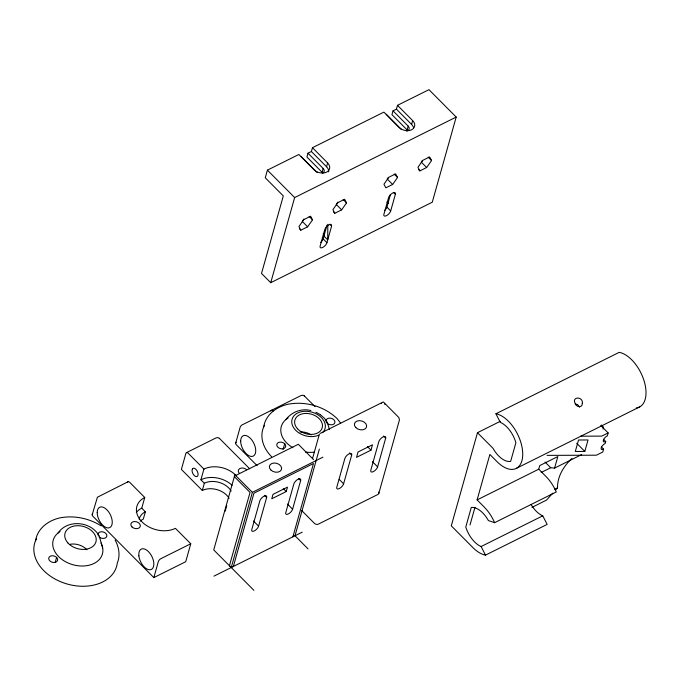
<?xml version="1.0" encoding="UTF-8"?>
<svg xmlns="http://www.w3.org/2000/svg" width="680" height="680" viewBox="0 0 680 680"><rect width="100%" height="100%" fill="white"/><g stroke="black" fill="none" stroke-linecap="round" stroke-linejoin="round"><path stroke-width="1.02" d="M327.802 224.34L327.726 239.878L323.935 236.071M331.602 226.083L331.211 224.417C328.287 224.069 325.822 226.984 324.802 229.466L320.127 246.092A4.539 1.964 -44.8 0 0 322.668 247.452A4.539 1.964 -44.8 0 0 326.935 242.7L331.602 226.083L329.707 224.179M55.259 562.224L56.593 557.447M92.2 514.649L97.41 497.225L127.95 481.797M136.297 512.414A24.131 17.272 15.7 0 1 141.755 508.173L144.755 497.479L129.778 482.409A2.839 1.556 63.5 0 0 127.441 482.502M141.755 508.173L145.358 511.802L143.319 519.053A18.454 13.209 15.7 0 0 140.148 521.237M397.494 105.332L412.649 120.581A9.086 6.503 15.7 0 1 411.621 129.786A9.086 6.503 15.7 0 1 399.05 127.364L383.894 112.115L312.469 147.696L327.624 162.945A9.086 6.503 15.7 0 1 326.604 172.142A9.086 6.503 15.7 0 1 314.024 169.719L298.868 154.47L267.41 170.144L265.268 177.786L283.305 195.933L261.519 273.436L270.725 282.693L432.267 202.215L456.195 117.07L428.952 89.666L397.494 105.332L396.423 109.157L393.023 110.848L391.944 114.665L407.099 129.914A4.539 3.247 15.7 0 1 407.736 130.721M92.684 513.706A2.839 2.031 15.7 0 0 92.854 516.239L153.833 577.601L158.346 561.561A2.839 1.232 -44.8 0 1 161.007 558.594L190.766 543.77L175.423 528.343A24.131 17.272 15.7 0 1 142.026 521.909A24.131 17.272 15.7 0 1 144.755 497.479M231.166 491.045A17.604 12.597 15.7 0 0 204.349 483.225L200.923 479.774L203.932 469.081L188.232 453.288A2.839 1.556 63.5 0 0 185.895 453.381L181.381 469.421L202.317 490.475A17.604 12.597 15.7 0 1 229.126 498.304M202.317 490.475L204.349 483.225M190.766 543.77L185.716 561.714L153.833 577.601M270.725 282.693L294.652 197.557L456.195 117.07M307.998 153.204L306.926 157.029L322.082 172.278A4.539 3.247 15.7 0 1 322.711 173.085A4.539 3.247 15.7 0 0 323.153 168.453L307.998 153.204L311.398 151.512L312.469 147.696M235.671 443.164L240.338 426.624L241.663 425.136L301.18 395.488L303.017 395.225L304.58 396.142M225.199 511.173L226.721 505.733M322.082 172.278L323.153 168.453M328.644 171.862A9.086 6.503 15.7 0 0 326.553 166.761L327.624 162.945M320.697 242.377A4.539 1.964 -44.8 0 0 323.144 238.884L326.986 225.225M231.234 567.537L252.374 492.329L322.94 457.164M266.628 497.531A4.539 1.964 -44.8 0 0 264.087 496.171A4.539 1.964 -44.8 0 0 259.828 500.922L251.778 529.558A4.539 1.964 -44.8 0 0 254.32 530.918A4.539 1.964 -44.8 0 0 258.578 526.167L266.628 497.531L264.426 495.32M283.058 449.548L284.665 443.819M286.221 491.555L287.462 487.152L273.003 494.36L271.771 498.763L286.221 491.555L283.305 488.623M300.637 480.59A4.539 1.964 -44.8 0 0 298.095 479.23A4.539 1.964 -44.8 0 0 293.837 483.981L285.787 512.61A4.539 1.964 -44.8 0 0 288.328 513.969A4.539 1.964 -44.8 0 0 292.587 509.226L300.637 480.59L298.435 478.371M312.486 458.702L319.353 434.265M407.099 129.914L408.178 126.097L393.023 110.848M384.464 210.613A4.539 1.964 -44.8 0 0 386.911 207.119L390.481 194.412M319.362 449.098L295.001 535.763L308.048 548.904M413.55 127.763A9.086 6.503 15.7 0 0 411.578 124.406L412.649 120.581M395.369 194.31A4.539 1.964 -44.8 0 0 392.827 192.95A4.539 1.964 -44.8 0 0 388.569 197.702L383.894 214.319A4.539 1.964 -44.8 0 0 386.435 215.679A4.539 1.964 -44.8 0 0 390.694 210.928L395.369 194.31L393.474 192.406M351.653 455.175A4.539 1.964 -44.8 0 0 349.103 453.815A4.539 1.964 -44.8 0 0 344.845 458.567L336.796 487.194A4.539 1.964 -44.8 0 0 339.346 488.554A4.539 1.964 -44.8 0 0 343.604 483.812L351.653 455.175L349.444 452.956M370.974 450.151L372.478 444.796L358.028 451.996L356.524 457.351L370.974 450.151L367.327 446.488M385.662 438.235A4.539 1.964 -44.8 0 0 383.112 436.875A4.539 1.964 -44.8 0 0 378.853 441.617L370.804 470.254A4.539 1.964 -44.8 0 0 373.354 471.614A4.539 1.964 -44.8 0 0 377.613 466.863L385.662 438.235L383.452 436.016M378.87 493.187L399.475 419.883L398.803 417.477L383.35 401.923L320.152 433.415M500.242 421.345L477.479 432.692L451.29 525.844L472.948 547.63A30.098 16.498 63.5 0 0 485.503 555.118L547.145 524.408L542.75 515.822A21.581 11.823 63.5 0 1 531.08 504.509M470.024 524.917L474.988 507.263M541.187 472.481L550.698 467.746L554.591 468.087L557.829 456.56L539.767 465.562L538.747 469.192L545.963 476.45A30.098 16.498 63.5 0 1 556.265 491.963L494.623 522.673A30.098 16.498 63.5 0 0 484.321 507.161L477.105 499.902L489.872 454.461L497.088 461.728A30.098 16.498 63.5 0 0 522.725 453.381A30.098 16.498 63.5 0 0 495.907 413.772L619.191 352.35A30.098 16.498 63.5 0 1 644.079 380.825A30.098 16.498 63.5 0 1 636.267 407.932M584.808 451.427L588.03 439.969L578.527 440.002L575.306 451.46L584.808 451.427L576.716 443.275M603.024 429.089L603.551 427.21L601.384 425.034M601.375 446.93L603.585 449.157L602.786 452.021L596.411 455.2L547.034 455.37M603.517 439.297L605.736 441.524L605.2 443.437A4.258 1.844 -44.8 0 0 601.205 447.882A4.258 1.844 -44.8 0 0 603.585 449.157M600.771 425.51L608.149 432.93L607.342 435.795A4.258 1.844 -44.8 0 0 603.347 440.249A4.258 1.844 -44.8 0 0 605.736 441.524M35.606 540.744C37.298 528.419 48.637 520.26 60.112 517.854L60.409 517.786C74.468 515.193 89.148 518.381 101.235 525.895M263.678 427.116C265.37 414.791 276.709 406.631 288.175 404.226L288.473 404.158C305.83 400.988 324.445 406.427 337.178 418.684L340.629 423.104M303.85 219.036L302.226 221.365L307.632 226.814L312.519 219.827L310.607 216.231L303.807 219.623L298.92 226.601L300.832 230.197L307.632 226.814M337.858 202.096L336.234 204.425L341.64 209.865L346.528 202.886L344.615 199.291L337.815 202.674L332.928 209.661L334.841 213.256L341.64 209.865M388.331 177.454L387.243 179.01L392.657 184.45L397.545 177.471L395.632 173.876L388.832 177.259L383.945 184.246L385.857 187.841L392.657 184.45M422.339 160.514L421.251 162.061L426.666 167.51L431.553 160.522L429.641 156.927L422.841 160.319L417.945 167.305L419.866 170.901L426.666 167.51M552.696 493.221L546.499 500.123L531.921 507.39M555.45 490.144L557.515 487.849C557.311 476.45 563.805 465.877 571.982 458.388M57.893 533.145C67.617 519.019 90.814 521.245 99.025 535.653M285.966 419.509C291.72 411.944 301.589 408.068 310.896 410.55M186.405 452.667L216.163 437.844L217.991 437.588L219.564 438.498M235.127 475.771L298.325 444.287L313.556 459.612M213.962 576.138L302.2 532.177M516.443 468.308L639.718 406.878M608.149 432.93L601.774 436.11L580.762 436.186M477.105 499.902L538.747 469.192M554.591 468.087L581.655 454.597M554.718 489.235L557.515 487.849M494.623 522.673L488.401 520.574A21.581 11.823 63.5 0 0 471.283 507.416L465.774 527.034A21.581 11.823 63.5 0 0 481.108 546.533L542.75 515.822M575.255 403.988L577.524 404.549L579.615 407.133M315.92 412.216L320.433 414.749M320.637 414.927L324.42 418.234L327.097 422.025M396.423 109.157L411.578 124.406M386.214 114.24L401.37 129.489M428.171 157.123L431.553 160.522M418.506 169.532L419.866 170.901M394.162 174.063L397.545 177.471M386.928 202.019L388.28 203.38M386.911 207.119L390.694 210.928M311.398 151.512L326.553 166.761M301.197 156.595L316.353 171.844A4.539 3.247 15.7 0 0 317.212 172.542M343.145 199.478L346.528 202.886M333.489 211.896L334.841 213.256M267.41 170.144L294.652 197.557M309.137 216.427L312.519 219.827M323.161 233.792L324.513 235.152M323.144 238.884L326.935 242.7M545.037 462.052L550.698 467.746M299.481 228.837L300.832 230.197M477.479 432.692L493.008 448.307A21.581 11.823 63.5 0 0 510.646 461.388L515.899 442.706A21.581 11.823 63.5 0 0 500.302 422.348L495.907 413.772M372.47 461.694L377.613 466.863M304.359 395.913L315.01 406.631M339.192 479.375L343.604 483.812M257.15 465.706L236.325 444.762A2.839 2.031 15.7 0 1 236.155 442.221M301.741 510.578L314.449 523.362A2.839 2.031 15.7 0 0 318.376 524.119L377.893 494.471A2.839 2.031 15.7 0 0 378.607 492.099M287.445 504.05L292.587 509.226M219.334 438.277L249.704 468.826M252.374 492.329L234.872 474.716L213.732 549.924L253.895 590.333M234.337 476.629L250.036 492.422L229.432 565.717A2.839 2.031 15.7 0 0 230.613 566.491M253.436 520.999L258.578 526.167M481.108 546.533L485.503 555.118M115.132 540.09C118.923 547 120.496 555.56 117.3 563.014A42.585 30.481 15.7 0 1 66.496 583.822A42.585 30.481 15.7 0 1 36.389 538.883M327.301 422.458L329.477 429.471M99.237 536.087L102.68 547.961M139.162 519.274A18.454 13.209 15.7 0 1 145.358 511.802M293.692 536.053A2.839 2.031 15.7 0 1 292.876 536.826L313.48 463.522L253.963 493.179L233.359 566.474A2.839 2.031 15.7 0 1 232.05 566.763M239.428 473.382A4.828 3.451 15.7 0 1 239.972 468.494A4.828 3.451 15.7 0 1 246.653 469.778M203.932 469.081A23.001 16.456 15.7 0 1 235.756 475.21M200.923 479.774A23.001 16.456 15.7 0 1 232.109 485.273M408.178 126.097A4.539 3.247 15.7 0 1 406.683 131.036M70.201 544.255A14.509 10.387 15.7 0 1 86.963 549.797M100.989 543.039A25.551 18.292 15.7 0 1 90.338 564.893A25.551 18.292 15.7 0 1 57.885 555.815A25.551 18.292 15.7 0 1 60.061 531.598M98.013 535.083A4.539 3.247 15.7 0 1 103.198 531.947A4.539 3.247 15.7 0 1 106.267 537.268A4.539 3.247 15.7 0 1 98.983 536.766M314.449 452.106A25.551 18.292 15.7 0 1 305.388 452.03M292.91 447.712A25.551 18.292 15.7 0 1 288.133 417.962M318.784 435.192A17.127 12.257 15.7 0 1 292.213 424.736A17.127 12.257 15.7 0 1 311.482 412.029A17.127 12.257 15.7 0 1 322.532 432.718M327.054 423.138A4.539 3.247 15.7 0 1 329.332 418.115A4.539 3.247 15.7 0 1 334.875 422.628A4.539 3.247 15.7 0 1 327.913 423.835M271.618 456.773A42.585 30.481 15.7 0 1 264.46 425.255M300.058 432.012A12.402 8.874 15.7 0 1 311.142 434.92M270.912 411.026A2.839 1.556 63.5 0 1 273.258 410.933M380.995 403.554A2.839 2.031 15.7 0 1 381.607 403.342M384.387 403.877A2.839 2.031 15.7 0 1 384.931 404.311M582.343 403.282C582.667 408.111 576.266 407.43 575.229 403.529C571.234 396.321 583.346 396.27 582.343 403.282M192.465 468.868L192.159 469.583A4.539 2.49 63.5 0 0 193.902 475.133A4.539 2.49 63.5 0 0 197.668 475.958L197.974 475.243A4.539 2.49 63.5 0 0 196.231 469.685A4.539 2.49 63.5 0 0 192.465 468.868M284.775 443.921L283.951 443.198A4.539 3.247 15.7 0 0 278.086 442.739A4.539 3.247 15.7 0 0 277.729 447.049L278.562 447.771A4.539 3.247 15.7 0 0 284.427 448.231A4.539 3.247 15.7 0 0 284.775 443.921M56.712 557.549L55.879 556.835A4.539 3.247 15.7 0 0 50.014 556.367A4.539 3.247 15.7 0 0 49.666 560.677L50.49 561.399A4.539 3.247 15.7 0 0 56.355 561.858A4.539 3.247 15.7 0 0 56.712 557.549M131.98 526.915A4.828 3.451 15.7 0 0 140.063 526.889A4.828 3.451 15.7 0 0 134.75 521.543A4.828 3.451 15.7 0 0 131.98 526.915M97.206 512.567A11.356 6.222 63.5 0 0 108.451 527.943A11.356 6.222 63.5 0 0 108.545 511.742A11.356 6.222 63.5 0 0 97.206 512.567M138.873 555.9A11.356 6.222 63.5 0 0 150.994 569.585A11.356 6.222 63.5 0 0 149.081 552.288A11.356 6.222 63.5 0 0 138.873 555.9M270.827 469.965A6.247 4.471 15.7 0 0 281.282 469.931A6.247 4.471 15.7 0 0 274.405 463.012A6.247 4.471 15.7 0 0 270.827 469.965M67.983 543.031A16.04 11.483 15.7 0 0 95.03 543.957A16.04 11.483 15.7 0 0 78.429 525.7A16.04 11.483 15.7 0 0 67.983 543.031M297.491 428.774A14.195 10.157 15.7 0 0 321.427 429.59A14.195 10.157 15.7 0 0 306.74 413.431A14.195 10.157 15.7 0 0 297.491 428.774M240.677 441.082A11.356 6.222 63.5 0 0 251.923 456.458A11.356 6.222 63.5 0 0 252.017 440.258A11.356 6.222 63.5 0 0 240.677 441.082M355.852 427.609A6.247 4.471 15.7 0 0 366.299 427.567A6.247 4.471 15.7 0 0 359.431 420.648A6.247 4.471 15.7 0 0 355.852 427.609"/></g></svg>
